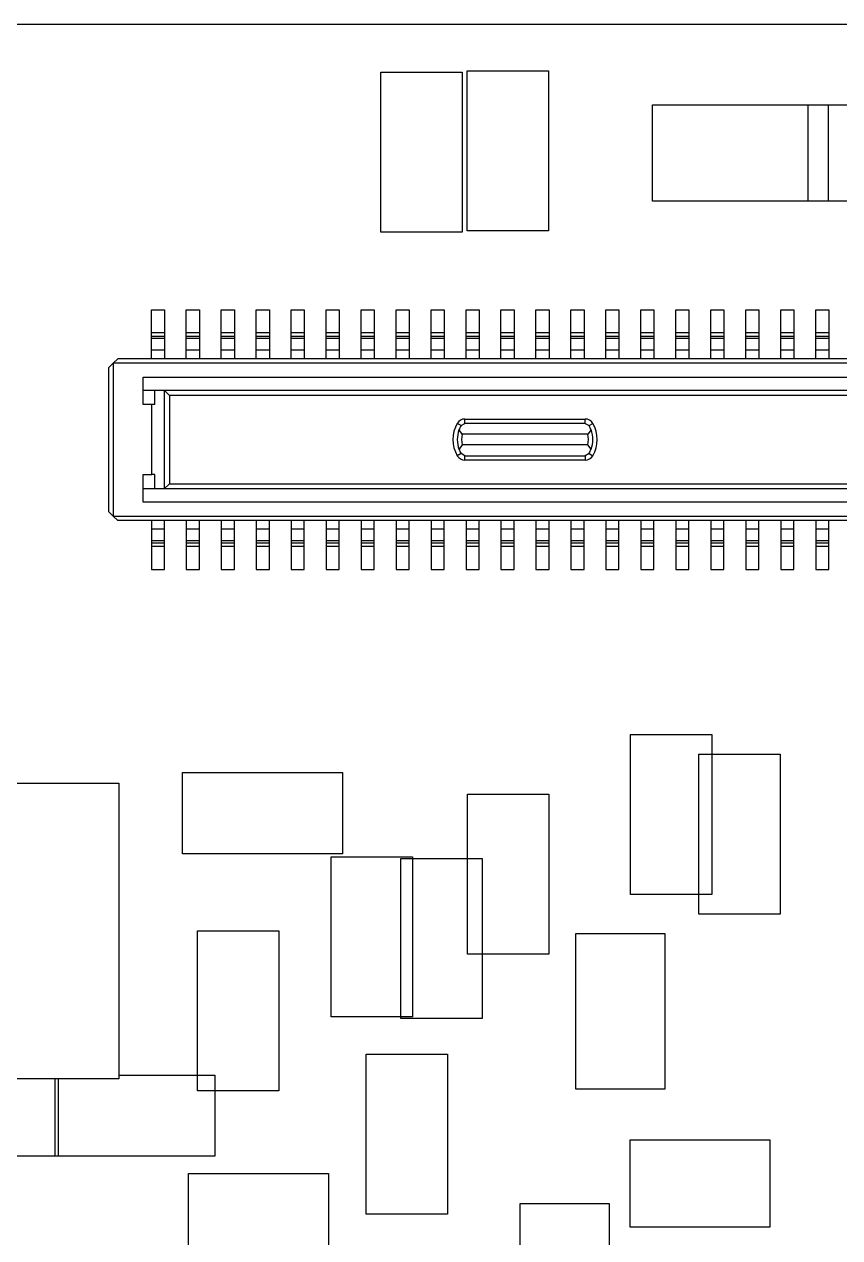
# Model space of a CAD drawing. Extents: x 5 to 415, y 3 to 292.
# Drawn here: x 57.54 to 66.87, y 190.66 to 204.54 of the extents above; entities that cross this region are included whole.
import ezdxf

# ---------------------------------------------------------------- set-up
doc = ezdxf.new("R2010")
doc.units = 0
doc.layers.get('0').update_dxf_attribs({"linetype": 'CONTINUOUS'})

msp = doc.modelspace()

# ---------------------------------------------------------------- linework, layer by layer
at = {"color": 7, "linetype": 'CONTINUOUS'}
for p, q in [((44.398, 204.544), (84.632, 204.544)), ((61.616, 202.166), (61.616, 203.996)), ((61.616, 203.996), (62.546, 203.996)), ((62.546, 203.996), (62.546, 202.166)), ((62.603, 204.01), (63.533, 204.01)), ((62.603, 202.18), (62.603, 204.01)), ((63.533, 204.01), (63.533, 202.18)), ((64.725, 203.621), (66.733, 203.621)), ((64.725, 202.521), (64.725, 203.621)), ((66.503, 202.521), (66.503, 203.621)), ((66.503, 203.621), (68.511, 203.621)), ((66.733, 203.621), (66.733, 202.521)), ((66.733, 202.521), (64.725, 202.521)), ((68.511, 202.521), (66.503, 202.521)), ((62.546, 202.166), (61.616, 202.166)), ((63.533, 202.18), (62.603, 202.18)), ((58.99, 201.279), (59.14, 201.279)), ((58.99, 201.019), (58.99, 201.279)), ((59.14, 201.279), (59.14, 201.019)), ((59.39, 201.279), (59.54, 201.279)), ((59.39, 201.019), (59.39, 201.279)), ((59.54, 201.279), (59.54, 201.019)), ((59.79, 201.279), (59.94, 201.279)), ((59.79, 201.019), (59.79, 201.279)), ((59.94, 201.279), (59.94, 201.019)), ((60.19, 201.279), (60.34, 201.279)), ((60.19, 201.019), (60.19, 201.279)), ((60.34, 201.279), (60.34, 201.019)), ((60.59, 201.279), (60.74, 201.279)), ((60.59, 201.019), (60.59, 201.279)), ((60.74, 201.279), (60.74, 201.019)), ((60.99, 201.279), (61.14, 201.279)), ((60.99, 201.019), (60.99, 201.279)), ((61.14, 201.279), (61.14, 201.019)), ((61.39, 201.279), (61.54, 201.279)), ((61.39, 201.019), (61.39, 201.279)), ((61.54, 201.279), (61.54, 201.019)), ((61.79, 201.279), (61.94, 201.279)), ((61.79, 201.019), (61.79, 201.279)), ((61.94, 201.279), (61.94, 201.019)), ((62.19, 201.279), (62.34, 201.279)), ((62.19, 201.019), (62.19, 201.279)), ((62.34, 201.279), (62.34, 201.019)), ((62.59, 201.279), (62.74, 201.279)), ((62.59, 201.019), (62.59, 201.279)), ((62.74, 201.279), (62.74, 201.019)), ((62.99, 201.279), (63.14, 201.279)), ((62.99, 201.019), (62.99, 201.279)), ((63.14, 201.279), (63.14, 201.019)), ((63.39, 201.279), (63.54, 201.279)), ((63.39, 201.019), (63.39, 201.279)), ((63.54, 201.279), (63.54, 201.019)), ((63.79, 201.279), (63.94, 201.279)), ((63.79, 201.019), (63.79, 201.279)), ((63.94, 201.279), (63.94, 201.019)), ((64.19, 201.279), (64.34, 201.279)), ((64.19, 201.019), (64.19, 201.279)), ((64.34, 201.279), (64.34, 201.019)), ((64.59, 201.279), (64.74, 201.279)), ((64.59, 201.019), (64.59, 201.279)), ((64.74, 201.279), (64.74, 201.019)), ((64.99, 201.279), (65.14, 201.279)), ((64.99, 201.019), (64.99, 201.279)), ((65.14, 201.279), (65.14, 201.019)), ((65.39, 201.279), (65.54, 201.279)), ((65.39, 201.019), (65.39, 201.279)), ((65.54, 201.279), (65.54, 201.019)), ((65.79, 201.279), (65.94, 201.279)), ((65.79, 201.019), (65.79, 201.279)), ((65.94, 201.279), (65.94, 201.019)), ((66.19, 201.279), (66.34, 201.279)), ((66.19, 201.019), (66.19, 201.279)), ((66.34, 201.279), (66.34, 201.019)), ((66.59, 201.279), (66.74, 201.279)), ((66.59, 201.019), (66.59, 201.279)), ((66.74, 201.279), (66.74, 201.019)), ((58.99, 201.019), (59.14, 201.019)), ((58.99, 200.975), (58.99, 201.019)), ((58.99, 200.975), (59.14, 200.975)), ((58.99, 200.951), (58.99, 200.975)), ((59.14, 201.019), (59.14, 200.975)), ((59.14, 200.975), (59.14, 200.951)), ((59.39, 201.019), (59.54, 201.019)), ((59.39, 200.975), (59.39, 201.019)), ((59.39, 200.975), (59.54, 200.975)), ((59.39, 200.951), (59.39, 200.975)), ((59.54, 201.019), (59.54, 200.975)), ((59.54, 200.975), (59.54, 200.951)), ((59.79, 201.019), (59.94, 201.019)), ((59.79, 200.975), (59.79, 201.019)), ((59.79, 200.975), (59.94, 200.975)), ((59.79, 200.951), (59.79, 200.975)), ((59.94, 201.019), (59.94, 200.975)), ((59.94, 200.975), (59.94, 200.951)), ((60.19, 201.019), (60.34, 201.019)), ((60.19, 200.975), (60.19, 201.019)), ((60.19, 200.975), (60.34, 200.975)), ((60.19, 200.951), (60.19, 200.975)), ((60.34, 201.019), (60.34, 200.975)), ((60.34, 200.975), (60.34, 200.951)), ((60.59, 201.019), (60.74, 201.019)), ((60.59, 200.975), (60.59, 201.019)), ((60.59, 200.975), (60.74, 200.975)), ((60.59, 200.951), (60.59, 200.975)), ((60.74, 201.019), (60.74, 200.975)), ((60.74, 200.975), (60.74, 200.951)), ((60.99, 201.019), (61.14, 201.019)), ((60.99, 200.975), (60.99, 201.019)), ((60.99, 200.975), (61.14, 200.975)), ((60.99, 200.951), (60.99, 200.975)), ((61.14, 201.019), (61.14, 200.975)), ((61.14, 200.975), (61.14, 200.951)), ((61.39, 201.019), (61.54, 201.019)), ((61.39, 200.975), (61.39, 201.019)), ((61.39, 200.975), (61.54, 200.975)), ((61.39, 200.951), (61.39, 200.975)), ((61.54, 201.019), (61.54, 200.975)), ((61.54, 200.975), (61.54, 200.951)), ((61.79, 201.019), (61.94, 201.019)), ((61.79, 200.975), (61.79, 201.019)), ((61.79, 200.975), (61.94, 200.975)), ((61.79, 200.951), (61.79, 200.975)), ((61.94, 201.019), (61.94, 200.975)), ((61.94, 200.975), (61.94, 200.951)), ((62.19, 201.019), (62.34, 201.019)), ((62.19, 200.975), (62.19, 201.019)), ((62.19, 200.975), (62.34, 200.975)), ((62.19, 200.951), (62.19, 200.975)), ((62.34, 201.019), (62.34, 200.975)), ((62.34, 200.975), (62.34, 200.951)), ((62.59, 201.019), (62.74, 201.019)), ((62.59, 200.975), (62.59, 201.019)), ((62.59, 200.975), (62.74, 200.975)), ((62.59, 200.951), (62.59, 200.975)), ((62.74, 201.019), (62.74, 200.975)), ((62.74, 200.975), (62.74, 200.951)), ((62.99, 201.019), (63.14, 201.019)), ((62.99, 200.975), (62.99, 201.019)), ((62.99, 200.975), (63.14, 200.975)), ((62.99, 200.951), (62.99, 200.975)), ((63.14, 201.019), (63.14, 200.975)), ((63.14, 200.975), (63.14, 200.951)), ((63.39, 201.019), (63.54, 201.019)), ((63.39, 200.975), (63.39, 201.019)), ((63.39, 200.975), (63.54, 200.975)), ((63.39, 200.951), (63.39, 200.975)), ((63.54, 201.019), (63.54, 200.975)), ((63.54, 200.975), (63.54, 200.951)), ((63.79, 201.019), (63.94, 201.019)), ((63.79, 200.975), (63.79, 201.019)), ((63.79, 200.975), (63.94, 200.975)), ((63.79, 200.951), (63.79, 200.975)), ((63.94, 201.019), (63.94, 200.975)), ((63.94, 200.975), (63.94, 200.951)), ((64.19, 201.019), (64.34, 201.019)), ((64.19, 200.975), (64.19, 201.019)), ((64.19, 200.975), (64.34, 200.975)), ((64.19, 200.951), (64.19, 200.975)), ((64.34, 201.019), (64.34, 200.975)), ((64.34, 200.975), (64.34, 200.951)), ((64.59, 201.019), (64.74, 201.019)), ((64.59, 200.975), (64.59, 201.019)), ((64.59, 200.975), (64.74, 200.975)), ((64.59, 200.951), (64.59, 200.975)), ((64.74, 201.019), (64.74, 200.975)), ((64.74, 200.975), (64.74, 200.951)), ((64.99, 201.019), (65.14, 201.019)), ((64.99, 200.975), (64.99, 201.019)), ((64.99, 200.975), (65.14, 200.975)), ((64.99, 200.951), (64.99, 200.975)), ((65.14, 201.019), (65.14, 200.975)), ((65.14, 200.975), (65.14, 200.951)), ((65.39, 201.019), (65.54, 201.019)), ((65.39, 200.975), (65.39, 201.019)), ((65.39, 200.975), (65.54, 200.975)), ((65.39, 200.951), (65.39, 200.975)), ((65.54, 201.019), (65.54, 200.975)), ((65.54, 200.975), (65.54, 200.951)), ((65.79, 201.019), (65.94, 201.019)), ((65.79, 200.975), (65.79, 201.019)), ((65.79, 200.975), (65.94, 200.975)), ((65.79, 200.951), (65.79, 200.975)), ((65.94, 201.019), (65.94, 200.975)), ((65.94, 200.975), (65.94, 200.951)), ((66.19, 201.019), (66.34, 201.019)), ((66.19, 200.975), (66.19, 201.019)), ((66.19, 200.975), (66.34, 200.975)), ((66.19, 200.951), (66.19, 200.975)), ((66.34, 201.019), (66.34, 200.975)), ((66.34, 200.975), (66.34, 200.951)), ((66.59, 201.019), (66.74, 201.019)), ((66.59, 200.975), (66.59, 201.019)), ((66.59, 200.975), (66.74, 200.975)), ((66.59, 200.951), (66.59, 200.975)), ((66.74, 201.019), (66.74, 200.975)), ((66.74, 200.975), (66.74, 200.951)), ((59.14, 200.951), (58.99, 200.951)), ((58.99, 200.819), (58.99, 200.951)), ((59.14, 200.951), (59.14, 200.819)), ((59.54, 200.951), (59.39, 200.951)), ((59.39, 200.819), (59.39, 200.951)), ((59.54, 200.951), (59.54, 200.819)), ((59.94, 200.951), (59.79, 200.951)), ((59.79, 200.819), (59.79, 200.951)), ((59.94, 200.951), (59.94, 200.819)), ((60.34, 200.951), (60.19, 200.951)), ((60.19, 200.819), (60.19, 200.951)), ((60.34, 200.951), (60.34, 200.819)), ((60.74, 200.951), (60.59, 200.951)), ((60.59, 200.819), (60.59, 200.951)), ((60.74, 200.951), (60.74, 200.819)), ((61.14, 200.951), (60.99, 200.951)), ((60.99, 200.819), (60.99, 200.951)), ((61.14, 200.951), (61.14, 200.819)), ((61.54, 200.951), (61.39, 200.951)), ((61.39, 200.819), (61.39, 200.951)), ((61.54, 200.951), (61.54, 200.819)), ((61.94, 200.951), (61.79, 200.951)), ((61.79, 200.819), (61.79, 200.951)), ((61.94, 200.951), (61.94, 200.819)), ((62.34, 200.951), (62.19, 200.951)), ((62.19, 200.819), (62.19, 200.951)), ((62.34, 200.951), (62.34, 200.819)), ((62.74, 200.951), (62.59, 200.951)), ((62.59, 200.819), (62.59, 200.951)), ((62.74, 200.951), (62.74, 200.819)), ((63.14, 200.951), (62.99, 200.951)), ((62.99, 200.819), (62.99, 200.951)), ((63.14, 200.951), (63.14, 200.819)), ((63.54, 200.951), (63.39, 200.951)), ((63.39, 200.819), (63.39, 200.951)), ((63.54, 200.951), (63.54, 200.819)), ((63.94, 200.951), (63.79, 200.951)), ((63.79, 200.819), (63.79, 200.951)), ((63.94, 200.951), (63.94, 200.819)), ((64.34, 200.951), (64.19, 200.951)), ((64.19, 200.819), (64.19, 200.951)), ((64.34, 200.951), (64.34, 200.819)), ((64.74, 200.951), (64.59, 200.951)), ((64.59, 200.819), (64.59, 200.951)), ((64.74, 200.951), (64.74, 200.819)), ((65.14, 200.951), (64.99, 200.951)), ((64.99, 200.819), (64.99, 200.951)), ((65.14, 200.951), (65.14, 200.819)), ((65.54, 200.951), (65.39, 200.951)), ((65.39, 200.819), (65.39, 200.951)), ((65.54, 200.951), (65.54, 200.819)), ((65.94, 200.951), (65.79, 200.951)), ((65.79, 200.819), (65.79, 200.951)), ((65.94, 200.951), (65.94, 200.819)), ((66.34, 200.951), (66.19, 200.951)), ((66.19, 200.819), (66.19, 200.951)), ((66.34, 200.951), (66.34, 200.819)), ((66.74, 200.951), (66.59, 200.951)), ((66.59, 200.819), (66.59, 200.951)), ((66.74, 200.951), (66.74, 200.819)), ((58.605, 200.719), (58.555, 200.669)), ((75.925, 200.719), (58.605, 200.719)), ((58.99, 200.819), (59.14, 200.819)), ((58.99, 200.719), (58.99, 200.819)), ((59.14, 200.819), (59.14, 200.719)), ((59.39, 200.819), (59.54, 200.819)), ((59.39, 200.719), (59.39, 200.819)), ((59.54, 200.819), (59.54, 200.719)), ((59.79, 200.819), (59.94, 200.819)), ((59.79, 200.719), (59.79, 200.819)), ((59.94, 200.819), (59.94, 200.719)), ((60.19, 200.819), (60.34, 200.819)), ((60.19, 200.719), (60.19, 200.819)), ((60.34, 200.819), (60.34, 200.719)), ((60.59, 200.719), (60.59, 200.819)), ((60.59, 200.819), (60.74, 200.819)), ((60.74, 200.819), (60.74, 200.719)), ((60.99, 200.719), (60.99, 200.819)), ((60.99, 200.819), (61.14, 200.819)), ((61.14, 200.819), (61.14, 200.719)), ((61.39, 200.819), (61.54, 200.819)), ((61.39, 200.719), (61.39, 200.819)), ((61.54, 200.819), (61.54, 200.719)), ((61.79, 200.819), (61.94, 200.819)), ((61.79, 200.719), (61.79, 200.819)), ((61.94, 200.819), (61.94, 200.719)), ((62.19, 200.819), (62.34, 200.819)), ((62.19, 200.719), (62.19, 200.819)), ((62.34, 200.819), (62.34, 200.719)), ((62.59, 200.819), (62.74, 200.819)), ((62.59, 200.719), (62.59, 200.819)), ((62.74, 200.819), (62.74, 200.719)), ((62.99, 200.819), (63.14, 200.819)), ((62.99, 200.719), (62.99, 200.819)), ((63.14, 200.819), (63.14, 200.719)), ((63.39, 200.719), (63.39, 200.819)), ((63.39, 200.819), (63.54, 200.819)), ((63.54, 200.819), (63.54, 200.719)), ((63.79, 200.719), (63.79, 200.819)), ((63.79, 200.819), (63.94, 200.819)), ((63.94, 200.819), (63.94, 200.719)), ((64.19, 200.819), (64.34, 200.819)), ((64.19, 200.719), (64.19, 200.819)), ((64.34, 200.819), (64.34, 200.719)), ((64.59, 200.819), (64.74, 200.819)), ((64.59, 200.719), (64.59, 200.819)), ((64.74, 200.819), (64.74, 200.719)), ((64.99, 200.719), (64.99, 200.819)), ((64.99, 200.819), (65.14, 200.819)), ((65.14, 200.819), (65.14, 200.719)), ((65.39, 200.819), (65.54, 200.819)), ((65.39, 200.719), (65.39, 200.819)), ((65.54, 200.819), (65.54, 200.719)), ((65.79, 200.719), (65.79, 200.819)), ((65.79, 200.819), (65.94, 200.819)), ((65.94, 200.819), (65.94, 200.719)), ((66.19, 200.819), (66.34, 200.819)), ((66.19, 200.719), (66.19, 200.819)), ((66.34, 200.819), (66.34, 200.719)), ((66.59, 200.719), (66.59, 200.819)), ((66.59, 200.819), (66.74, 200.819)), ((66.74, 200.819), (66.74, 200.719)), ((58.555, 200.669), (58.505, 200.619)), ((58.505, 198.969), (58.505, 200.619)), ((58.555, 200.669), (58.555, 198.919)), ((75.975, 200.669), (58.555, 200.669)), ((58.895, 200.509), (75.635, 200.509)), ((58.895, 200.194), (58.895, 200.509)), ((58.895, 200.359), (75.635, 200.359)), ((59.03, 200.194), (59.03, 200.359)), ((59.137, 200.358), (59.135, 200.359)), ((59.137, 200.358), (59.137, 199.23)), ((59.137, 200.358), (59.196, 200.299)), ((75.335, 200.299), (59.196, 200.299)), ((59.196, 200.299), (59.196, 199.289)), ((58.995, 200.194), (58.895, 200.194)), ((58.995, 199.394), (58.995, 200.194)), ((59.03, 200.194), (58.995, 200.194)), ((62.576, 199.979), (62.576, 200.029)), ((62.576, 200.029), (63.954, 200.029)), ((63.954, 199.979), (63.954, 200.029)), ((62.533, 199.954), (62.49, 199.979)), ((62.547, 199.854), (62.51, 199.904)), ((62.533, 199.954), (62.576, 199.979)), ((63.954, 199.979), (62.576, 199.979)), ((63.954, 199.979), (63.997, 199.954)), ((64.021, 199.904), (63.983, 199.854)), ((63.997, 199.954), (64.041, 199.979)), ((62.547, 199.734), (62.51, 199.684)), ((63.983, 199.854), (62.547, 199.854)), ((63.983, 199.734), (62.547, 199.734)), ((64.021, 199.684), (63.983, 199.734)), ((62.533, 199.634), (62.49, 199.609)), ((62.576, 199.609), (62.533, 199.634)), ((62.576, 199.609), (63.954, 199.609)), ((62.576, 199.559), (62.576, 199.609)), ((63.997, 199.634), (63.954, 199.609)), ((63.954, 199.609), (63.954, 199.559)), ((63.997, 199.634), (64.041, 199.609)), ((63.954, 199.559), (62.576, 199.559)), ((58.895, 199.394), (58.995, 199.394)), ((58.895, 199.079), (58.895, 199.394)), ((59.03, 199.394), (58.995, 199.394)), ((59.03, 199.229), (59.03, 199.394)), ((75.635, 199.229), (58.895, 199.229)), ((59.135, 199.229), (59.137, 199.23)), ((59.137, 199.23), (59.196, 199.289)), ((59.196, 199.289), (75.335, 199.289)), ((75.635, 199.079), (58.895, 199.079)), ((58.505, 198.969), (58.555, 198.919)), ((58.555, 198.919), (75.975, 198.919)), ((58.555, 198.919), (58.605, 198.869)), ((75.925, 198.869), (58.605, 198.869)), ((58.99, 198.869), (58.99, 198.769)), ((59.14, 198.769), (58.99, 198.769)), ((58.99, 198.769), (58.99, 198.637)), ((59.14, 198.769), (59.14, 198.869)), ((59.14, 198.637), (59.14, 198.769)), ((59.39, 198.869), (59.39, 198.769)), ((59.54, 198.769), (59.39, 198.769)), ((59.39, 198.769), (59.39, 198.637)), ((59.54, 198.769), (59.54, 198.869)), ((59.54, 198.637), (59.54, 198.769)), ((59.79, 198.869), (59.79, 198.769)), ((59.94, 198.769), (59.79, 198.769)), ((59.79, 198.769), (59.79, 198.637)), ((59.94, 198.769), (59.94, 198.869)), ((59.94, 198.637), (59.94, 198.769)), ((60.19, 198.869), (60.19, 198.769)), ((60.34, 198.769), (60.19, 198.769)), ((60.19, 198.769), (60.19, 198.637)), ((60.34, 198.769), (60.34, 198.869)), ((60.34, 198.637), (60.34, 198.769)), ((60.59, 198.869), (60.59, 198.769)), ((60.74, 198.769), (60.59, 198.769)), ((60.59, 198.769), (60.59, 198.637)), ((60.74, 198.769), (60.74, 198.869)), ((60.74, 198.637), (60.74, 198.769)), ((60.99, 198.869), (60.99, 198.769)), ((61.14, 198.769), (60.99, 198.769)), ((60.99, 198.769), (60.99, 198.637)), ((61.14, 198.769), (61.14, 198.869)), ((61.14, 198.637), (61.14, 198.769)), ((61.39, 198.869), (61.39, 198.769)), ((61.54, 198.769), (61.39, 198.769)), ((61.39, 198.769), (61.39, 198.637)), ((61.54, 198.769), (61.54, 198.869)), ((61.54, 198.637), (61.54, 198.769)), ((61.79, 198.869), (61.79, 198.769)), ((61.94, 198.769), (61.79, 198.769)), ((61.79, 198.769), (61.79, 198.637)), ((61.94, 198.769), (61.94, 198.869)), ((61.94, 198.637), (61.94, 198.769)), ((62.19, 198.869), (62.19, 198.769)), ((62.34, 198.769), (62.19, 198.769)), ((62.19, 198.769), (62.19, 198.637)), ((62.34, 198.769), (62.34, 198.869)), ((62.34, 198.637), (62.34, 198.769)), ((62.59, 198.869), (62.59, 198.769)), ((62.74, 198.769), (62.59, 198.769)), ((62.59, 198.769), (62.59, 198.637)), ((62.74, 198.769), (62.74, 198.869)), ((62.74, 198.637), (62.74, 198.769)), ((62.99, 198.869), (62.99, 198.769)), ((63.14, 198.769), (62.99, 198.769)), ((62.99, 198.769), (62.99, 198.637)), ((63.14, 198.769), (63.14, 198.869)), ((63.14, 198.637), (63.14, 198.769)), ((63.39, 198.869), (63.39, 198.769)), ((63.54, 198.769), (63.39, 198.769)), ((63.39, 198.769), (63.39, 198.637)), ((63.54, 198.769), (63.54, 198.869)), ((63.54, 198.637), (63.54, 198.769)), ((63.79, 198.869), (63.79, 198.769)), ((63.94, 198.769), (63.79, 198.769)), ((63.79, 198.769), (63.79, 198.637)), ((63.94, 198.769), (63.94, 198.869)), ((63.94, 198.637), (63.94, 198.769)), ((64.19, 198.869), (64.19, 198.769)), ((64.34, 198.769), (64.19, 198.769)), ((64.19, 198.769), (64.19, 198.637)), ((64.34, 198.769), (64.34, 198.869)), ((64.34, 198.637), (64.34, 198.769)), ((64.59, 198.869), (64.59, 198.769)), ((64.74, 198.769), (64.59, 198.769)), ((64.59, 198.769), (64.59, 198.637)), ((64.74, 198.769), (64.74, 198.869)), ((64.74, 198.637), (64.74, 198.769)), ((64.99, 198.869), (64.99, 198.769)), ((65.14, 198.769), (64.99, 198.769)), ((64.99, 198.769), (64.99, 198.637)), ((65.14, 198.769), (65.14, 198.869)), ((65.14, 198.637), (65.14, 198.769)), ((65.39, 198.869), (65.39, 198.769)), ((65.54, 198.769), (65.39, 198.769)), ((65.39, 198.769), (65.39, 198.637)), ((65.54, 198.769), (65.54, 198.869)), ((65.54, 198.637), (65.54, 198.769)), ((65.79, 198.869), (65.79, 198.769)), ((65.94, 198.769), (65.79, 198.769)), ((65.79, 198.769), (65.79, 198.637)), ((65.94, 198.769), (65.94, 198.869)), ((65.94, 198.637), (65.94, 198.769)), ((66.19, 198.869), (66.19, 198.769)), ((66.34, 198.769), (66.19, 198.769)), ((66.19, 198.769), (66.19, 198.637)), ((66.34, 198.769), (66.34, 198.869)), ((66.34, 198.637), (66.34, 198.769)), ((66.59, 198.869), (66.59, 198.769)), ((66.74, 198.769), (66.59, 198.769)), ((66.59, 198.769), (66.59, 198.637)), ((66.74, 198.769), (66.74, 198.869)), ((66.74, 198.637), (66.74, 198.769)), ((59.14, 198.637), (58.99, 198.637)), ((58.99, 198.637), (58.99, 198.613)), ((58.99, 198.613), (59.14, 198.613)), ((58.99, 198.613), (58.99, 198.569)), ((59.14, 198.613), (59.14, 198.637)), ((59.14, 198.569), (59.14, 198.613)), ((59.54, 198.637), (59.39, 198.637)), ((59.39, 198.637), (59.39, 198.613)), ((59.39, 198.613), (59.54, 198.613)), ((59.39, 198.613), (59.39, 198.569)), ((59.54, 198.613), (59.54, 198.637)), ((59.54, 198.569), (59.54, 198.613)), ((59.94, 198.637), (59.79, 198.637)), ((59.79, 198.637), (59.79, 198.613)), ((59.79, 198.613), (59.94, 198.613)), ((59.79, 198.613), (59.79, 198.569)), ((59.94, 198.613), (59.94, 198.637)), ((59.94, 198.569), (59.94, 198.613)), ((60.34, 198.637), (60.19, 198.637)), ((60.19, 198.637), (60.19, 198.613)), ((60.19, 198.613), (60.34, 198.613)), ((60.19, 198.613), (60.19, 198.569)), ((60.34, 198.613), (60.34, 198.637)), ((60.34, 198.569), (60.34, 198.613)), ((60.74, 198.637), (60.59, 198.637)), ((60.59, 198.637), (60.59, 198.613)), ((60.59, 198.613), (60.74, 198.613)), ((60.59, 198.613), (60.59, 198.569)), ((60.74, 198.613), (60.74, 198.637)), ((60.74, 198.569), (60.74, 198.613)), ((61.14, 198.637), (60.99, 198.637)), ((60.99, 198.637), (60.99, 198.613)), ((60.99, 198.613), (61.14, 198.613)), ((60.99, 198.613), (60.99, 198.569)), ((61.14, 198.613), (61.14, 198.637)), ((61.14, 198.569), (61.14, 198.613)), ((61.54, 198.637), (61.39, 198.637)), ((61.39, 198.637), (61.39, 198.613)), ((61.39, 198.613), (61.54, 198.613)), ((61.39, 198.613), (61.39, 198.569)), ((61.54, 198.613), (61.54, 198.637)), ((61.54, 198.569), (61.54, 198.613)), ((61.94, 198.637), (61.79, 198.637)), ((61.79, 198.637), (61.79, 198.613)), ((61.79, 198.613), (61.94, 198.613)), ((61.79, 198.613), (61.79, 198.569)), ((61.94, 198.613), (61.94, 198.637)), ((61.94, 198.569), (61.94, 198.613)), ((62.34, 198.637), (62.19, 198.637)), ((62.19, 198.637), (62.19, 198.613)), ((62.19, 198.613), (62.34, 198.613)), ((62.19, 198.613), (62.19, 198.569)), ((62.34, 198.613), (62.34, 198.637)), ((62.34, 198.569), (62.34, 198.613)), ((62.74, 198.637), (62.59, 198.637)), ((62.59, 198.637), (62.59, 198.613)), ((62.59, 198.613), (62.74, 198.613)), ((62.59, 198.613), (62.59, 198.569)), ((62.74, 198.613), (62.74, 198.637)), ((62.74, 198.569), (62.74, 198.613)), ((63.14, 198.637), (62.99, 198.637)), ((62.99, 198.637), (62.99, 198.613)), ((62.99, 198.613), (63.14, 198.613)), ((62.99, 198.613), (62.99, 198.569)), ((63.14, 198.613), (63.14, 198.637)), ((63.14, 198.569), (63.14, 198.613)), ((63.54, 198.637), (63.39, 198.637)), ((63.39, 198.637), (63.39, 198.613)), ((63.39, 198.613), (63.54, 198.613)), ((63.39, 198.613), (63.39, 198.569)), ((63.54, 198.613), (63.54, 198.637)), ((63.54, 198.569), (63.54, 198.613)), ((63.94, 198.637), (63.79, 198.637)), ((63.79, 198.637), (63.79, 198.613)), ((63.79, 198.613), (63.94, 198.613)), ((63.79, 198.613), (63.79, 198.569)), ((63.94, 198.613), (63.94, 198.637)), ((63.94, 198.569), (63.94, 198.613)), ((64.34, 198.637), (64.19, 198.637)), ((64.19, 198.637), (64.19, 198.613)), ((64.19, 198.613), (64.34, 198.613)), ((64.19, 198.613), (64.19, 198.569)), ((64.34, 198.613), (64.34, 198.637)), ((64.34, 198.569), (64.34, 198.613)), ((64.74, 198.637), (64.59, 198.637)), ((64.59, 198.637), (64.59, 198.613)), ((64.59, 198.613), (64.74, 198.613)), ((64.59, 198.613), (64.59, 198.569)), ((64.74, 198.613), (64.74, 198.637)), ((64.74, 198.569), (64.74, 198.613)), ((65.14, 198.637), (64.99, 198.637)), ((64.99, 198.637), (64.99, 198.613)), ((64.99, 198.613), (65.14, 198.613)), ((64.99, 198.613), (64.99, 198.569)), ((65.14, 198.613), (65.14, 198.637)), ((65.14, 198.569), (65.14, 198.613)), ((65.54, 198.637), (65.39, 198.637)), ((65.39, 198.637), (65.39, 198.613)), ((65.39, 198.613), (65.54, 198.613)), ((65.39, 198.613), (65.39, 198.569)), ((65.54, 198.613), (65.54, 198.637)), ((65.54, 198.569), (65.54, 198.613)), ((65.94, 198.637), (65.79, 198.637)), ((65.79, 198.637), (65.79, 198.613)), ((65.79, 198.613), (65.94, 198.613)), ((65.79, 198.613), (65.79, 198.569)), ((65.94, 198.613), (65.94, 198.637)), ((65.94, 198.569), (65.94, 198.613)), ((66.34, 198.637), (66.19, 198.637)), ((66.19, 198.637), (66.19, 198.613)), ((66.19, 198.613), (66.34, 198.613)), ((66.19, 198.613), (66.19, 198.569)), ((66.34, 198.613), (66.34, 198.637)), ((66.34, 198.569), (66.34, 198.613)), ((66.74, 198.637), (66.59, 198.637)), ((66.59, 198.637), (66.59, 198.613)), ((66.59, 198.613), (66.74, 198.613)), ((66.59, 198.613), (66.59, 198.569)), ((66.74, 198.613), (66.74, 198.637)), ((66.74, 198.569), (66.74, 198.613)), ((59.14, 198.569), (58.99, 198.569)), ((58.99, 198.569), (58.99, 198.309)), ((59.14, 198.309), (59.14, 198.569)), ((59.54, 198.569), (59.39, 198.569)), ((59.39, 198.569), (59.39, 198.309)), ((59.54, 198.309), (59.54, 198.569)), ((59.94, 198.569), (59.79, 198.569)), ((59.79, 198.569), (59.79, 198.309)), ((59.94, 198.309), (59.94, 198.569)), ((60.34, 198.569), (60.19, 198.569)), ((60.19, 198.569), (60.19, 198.309)), ((60.34, 198.309), (60.34, 198.569)), ((60.74, 198.569), (60.59, 198.569)), ((60.59, 198.569), (60.59, 198.309)), ((60.74, 198.309), (60.74, 198.569)), ((61.14, 198.569), (60.99, 198.569)), ((60.99, 198.569), (60.99, 198.309)), ((61.14, 198.309), (61.14, 198.569)), ((61.54, 198.569), (61.39, 198.569)), ((61.39, 198.569), (61.39, 198.309)), ((61.54, 198.309), (61.54, 198.569)), ((61.94, 198.569), (61.79, 198.569)), ((61.79, 198.569), (61.79, 198.309)), ((61.94, 198.309), (61.94, 198.569)), ((62.34, 198.569), (62.19, 198.569)), ((62.19, 198.569), (62.19, 198.309)), ((62.34, 198.309), (62.34, 198.569)), ((62.74, 198.569), (62.59, 198.569)), ((62.59, 198.569), (62.59, 198.309)), ((62.74, 198.309), (62.74, 198.569)), ((63.14, 198.569), (62.99, 198.569)), ((62.99, 198.569), (62.99, 198.309)), ((63.14, 198.309), (63.14, 198.569)), ((63.54, 198.569), (63.39, 198.569)), ((63.39, 198.569), (63.39, 198.309)), ((63.54, 198.309), (63.54, 198.569)), ((63.94, 198.569), (63.79, 198.569)), ((63.79, 198.569), (63.79, 198.309)), ((63.94, 198.309), (63.94, 198.569)), ((64.34, 198.569), (64.19, 198.569)), ((64.19, 198.569), (64.19, 198.309)), ((64.34, 198.309), (64.34, 198.569)), ((64.74, 198.569), (64.59, 198.569)), ((64.59, 198.569), (64.59, 198.309)), ((64.74, 198.309), (64.74, 198.569)), ((65.14, 198.569), (64.99, 198.569)), ((64.99, 198.569), (64.99, 198.309)), ((65.14, 198.309), (65.14, 198.569)), ((65.54, 198.569), (65.39, 198.569)), ((65.39, 198.569), (65.39, 198.309)), ((65.54, 198.309), (65.54, 198.569)), ((65.94, 198.569), (65.79, 198.569)), ((65.79, 198.569), (65.79, 198.309)), ((65.94, 198.309), (65.94, 198.569)), ((66.34, 198.569), (66.19, 198.569)), ((66.19, 198.569), (66.19, 198.309)), ((66.34, 198.309), (66.34, 198.569)), ((66.74, 198.569), (66.59, 198.569)), ((66.59, 198.569), (66.59, 198.309)), ((66.74, 198.309), (66.74, 198.569)), ((58.99, 198.309), (59.14, 198.309)), ((59.39, 198.309), (59.54, 198.309)), ((59.79, 198.309), (59.94, 198.309)), ((60.19, 198.309), (60.34, 198.309)), ((60.59, 198.309), (60.74, 198.309)), ((60.99, 198.309), (61.14, 198.309)), ((61.39, 198.309), (61.54, 198.309)), ((61.79, 198.309), (61.94, 198.309)), ((62.19, 198.309), (62.34, 198.309)), ((62.59, 198.309), (62.74, 198.309)), ((62.99, 198.309), (63.14, 198.309)), ((63.39, 198.309), (63.54, 198.309)), ((63.79, 198.309), (63.94, 198.309)), ((64.19, 198.309), (64.34, 198.309)), ((64.59, 198.309), (64.74, 198.309)), ((64.99, 198.309), (65.14, 198.309)), ((65.39, 198.309), (65.54, 198.309)), ((65.79, 198.309), (65.94, 198.309)), ((66.19, 198.309), (66.34, 198.309)), ((66.59, 198.309), (66.74, 198.309)), ((64.471, 194.592), (64.471, 196.422)), ((64.471, 196.422), (65.401, 196.422)), ((65.401, 196.422), (65.401, 194.592)), ((65.254, 196.197), (66.184, 196.197)), ((65.254, 194.367), (65.254, 196.197)), ((66.184, 196.197), (66.184, 194.367)), ((59.348, 195.987), (61.178, 195.987)), ((59.348, 195.057), (59.348, 195.987)), ((61.178, 195.987), (61.178, 195.057)), ((55.498, 195.863), (58.619, 195.863)), ((58.619, 195.863), (58.619, 192.482)), ((62.606, 193.909), (62.606, 195.739)), ((62.606, 195.739), (63.536, 195.739)), ((63.536, 195.739), (63.536, 193.909)), ((61.178, 195.057), (59.348, 195.057)), ((61.049, 193.19), (61.049, 195.02)), ((61.049, 195.02), (61.979, 195.02)), ((61.979, 195.02), (61.979, 193.19)), ((61.846, 195.002), (62.776, 195.002)), ((61.846, 193.172), (61.846, 195.002)), ((62.776, 195.002), (62.776, 193.172)), ((65.401, 194.592), (64.471, 194.592)), ((66.184, 194.367), (65.254, 194.367)), ((59.517, 192.344), (59.517, 194.174)), ((59.517, 194.174), (60.447, 194.174)), ((60.447, 194.174), (60.447, 192.344)), ((63.848, 192.365), (63.848, 194.143)), ((63.848, 194.143), (64.864, 194.143)), ((64.864, 194.143), (64.864, 192.365)), ((63.536, 193.909), (62.606, 193.909)), ((61.979, 193.19), (61.049, 193.19)), ((62.776, 193.172), (61.846, 193.172)), ((61.448, 192.764), (62.378, 192.764)), ((61.448, 190.934), (61.448, 192.764)), ((62.378, 192.764), (62.378, 190.934)), ((58.619, 192.526), (59.718, 192.526)), ((59.718, 192.526), (59.718, 191.596)), ((58.619, 192.482), (55.498, 192.482)), ((57.888, 191.596), (57.888, 192.482)), ((57.924, 192.482), (57.924, 191.596)), ((60.447, 192.344), (59.517, 192.344)), ((64.864, 192.365), (63.848, 192.365)), ((64.467, 191.785), (66.067, 191.785)), ((64.467, 190.785), (64.467, 191.785)), ((66.067, 191.785), (66.067, 190.785)), ((57.924, 191.596), (56.094, 191.596)), ((59.718, 191.596), (57.888, 191.596)), ((59.415, 191.399), (61.015, 191.399)), ((59.415, 190.399), (59.415, 191.399)), ((61.015, 191.399), (61.015, 190.399)), ((63.211, 189.279), (63.211, 191.057)), ((63.211, 191.057), (64.227, 191.057)), ((64.227, 191.057), (64.227, 189.279)), ((62.378, 190.934), (61.448, 190.934)), ((66.067, 190.785), (64.467, 190.785))]:
    msp.add_line(p, q, dxfattribs=at)
for centre, radius, start, end in [((62.575, 199.932), 0.0968, 88.9104, 151.0896), ((63.956, 199.932), 0.0968, 28.9104, 91.0896), ((62.81, 199.794), 0.37, 149.9618, 210.0382), ((62.81, 199.794), 0.32, 159.8945, 200.1055), ((62.81, 199.794), 0.32, 150, 159.8945), ((63.72, 199.794), 0.32, 20.1055, 30), ((63.72, 199.794), 0.32, 339.8945, 20.1055), ((63.721, 199.794), 0.37, 329.9618, 30.0382), ((62.81, 199.794), 0.27, 167.1604, 192.8396), ((63.72, 199.794), 0.27, 347.1604, 12.8396), ((62.575, 199.656), 0.0968, 208.9104, 271.0896), ((62.81, 199.794), 0.32, 200.1055, 210), ((63.956, 199.656), 0.0968, 268.9104, 331.0896), ((63.72, 199.794), 0.32, 330, 339.8945)]:
    msp.add_arc(centre, radius, start, end, dxfattribs=at)

doc.saveas('drawing.dxf')
